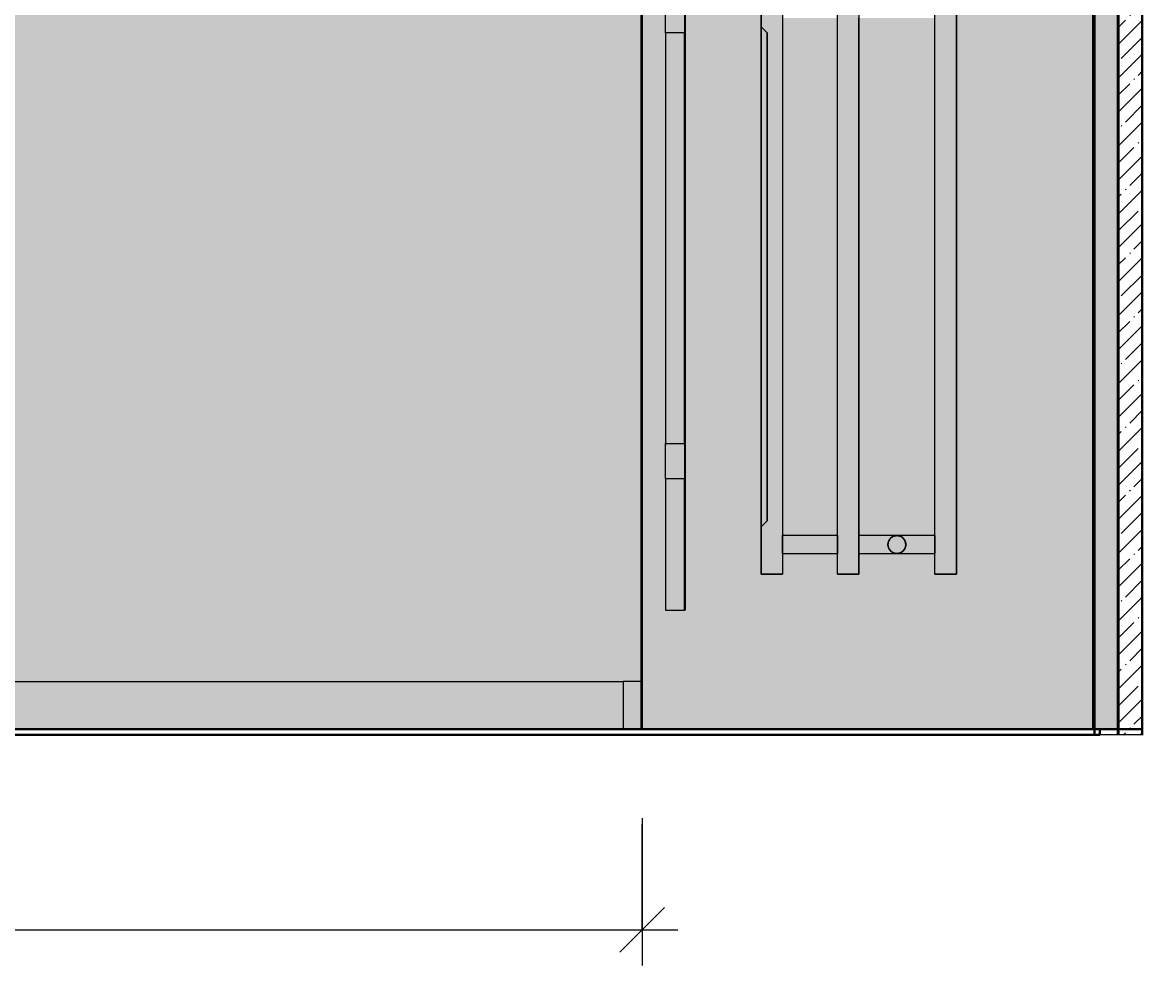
# Model space of a CAD drawing. Header units: millimetres. Extents: x 1401 to 56953, y -2645 to 12445.
# Drawn here: x 31315 to 32256, y 8201 to 8994 of the extents above; entities that cross this region are included whole.
import ezdxf

# ---------------------------------------------------------------- set-up
doc = ezdxf.new("R2010")
doc.units = ezdxf.units.MM
for name, color, linetype, lineweight in [('A-ANNO-DIMS', 7, 'Continuous', 9), ('A-ANNO-DIMS-25', 7, 'Continuous', 9), ('A-FLOR', 7, 'Continuous', 9), ('A-GENM', 7, 'Continuous', 9), ('A-WALL-PATT', 7, 'Continuous', 9), ('I-WALL', 7, 'Continuous', 9), ('M-EQPM', 7, 'Continuous', 9), ('Знаки', 7, 'Continuous', 9), ('Знаки-1', 7, 'Continuous', 18)]:
    doc.layers.add(name, color=color, linetype=linetype, lineweight=lineweight)
for name, color, linetype, lineweight, true_color in [('A-FLOR-FNSH-1', 7, 'Continuous', 30, 0x3c3c3c), ('A-WALL-4', 7, 'Continuous', 30, 0x3c3c3c), ('A-WALL-6', 7, 'Continuous', 40, 0x3c3c3c), ('A-WALL-FNSH-3', 7, 'Continuous', 30, 0x3c3c3c), ('I-FURN-10', 7, 'Continuous', 9, 0xc0c0c0), ('I-WALL-1', 7, 'Continuous', 9, 0x787878)]:
    doc.layers.add(name, color=color, linetype=linetype, lineweight=lineweight, true_color=true_color)
doc.layers.add('I-FURN-15', color=7, linetype='Continuous', lineweight=9, true_color=0x7f7f7f, transparency=0.7)
doc.layers.add('M-EQPM-1', color=7, linetype='Continuous', lineweight=9, true_color=0xe6e6e6, transparency=0.7)
doc.styles.add('ISOCPEUR_2', font='isocpeur.ttf', dxfattribs={"width": 0.9, "height": 62.49999999999999})
doc.dimstyles.new('ISO-2_5_0_9К_БОЛЬШОЙ_1', dxfattribs={"dimscale": 304.8, "dimtxt": 62.2488234881447, "dimasz": 0.1230314960629921, "dimexe": 0.09842519685039369, "dimexo": 0.2460629921259842, "dimgap": 0, "dimtad": 1, "dimdec": 0, "dimrnd": 10, "dimzin": 0, "dimdsep": 46, "dimtxsty": 'ISOCPEUR_2', "dimblk1": 'OBLIQUE', "dimblk2": 'OBLIQUE', "dimsah": 1, "dimcen": 0.09, "dimdle": 0.09842519685039369, "dimazin": 0, "dimtfac": 1, "dimtdec": 4, "dimtix": 1, "dimtmove": 0, "dimatfit": 3, "dimfxl": 1, "dimtvp": 1, "dimtolj": 1, "dimtzin": 0, "dimarcsym": 2})
pattern_1 = [(0, (32356.03287845042, 0), (30.48, 7.62), [2.515, -20.345, 2.515, -20.345, -121.92]), (0, (32356.03287845042, 0), (30.48, 7.62), [-45.72, 2.515, -43.205, 2.515, -20.345, -53.34]), (0, (32356.03287845042, 0), (30.48, 7.62), [-114.3, 2.515, -12.725, 2.515, -35.585]), (120, (32367.46287845042, 3.81), (-21.83911357683742, 22.58645430734969), [2.514999999999999, -20.34499999999999, 2.514999999999999, -20.34499999999999, -121.92]), (120, (32367.46287845042, 3.81), (-21.83911357683742, 22.58645430734969), [-45.71999999999998, 2.514999999999999, -43.20499999999998, 2.514999999999999, -20.34499999999999, -53.33999999999999]), (120, (32367.46287845042, 3.81), (-21.83911357683742, 22.58645430734969), [-114.3, 2.514999999999999, -12.725, 2.514999999999999, -35.58499999999999]), (240, (32371.27287845042, 19.05), (-8.64088642316257, -30.20645430734969), [2.515, -20.345, 2.515, -20.345, -121.92]), (240, (32371.27287845042, 19.05), (-8.64088642316257, -30.20645430734969), [-45.72, 2.515, -43.205, 2.515, -20.345, -53.34]), (240, (32371.27287845042, 19.05), (-8.64088642316257, -30.20645430734969), [-114.3, 2.515, -12.725, 2.515, -35.585])]

# ---------------------------------------------------------------- blocks, each defined once
blk = doc.blocks.new('Плинтус - Плинтус темный _ст_школа_-32861799-Развертка 01-2')
at = {"layer": 'A-GENM'}
blk.add_line((-6589.999999998334, 8440.000000000007), (-535.9999999982931, 8439.999999999945), dxfattribs=at)
blk = doc.blocks.new('Плинтус - Плинтус темный _ст_школа_-32862356-Развертка 01-2')
at = {"layer": 'A-GENM'}
for p, q in [((-520.9999999983371, 8440.000000000015), (-535.9999999983371, 8440.000000000015)), ((-535.9999999983371, 8440.000000000015), (-535.9999999983371, 8399.999999999998))]:
    blk.add_line(p, q, dxfattribs=at)
blk = doc.blocks.new('radiator_prado_classic_z_tip_30_po exemplyaru - Classic Z Тип 30-500-30677900-Развертка 01-2')
at = {"layer": 'M-EQPM-1'}
for points in [[(-401.9999999983269, 8530.000000000004), (-401.9999999983269, 9030.000000000004), (-419.9999999983271, 9030.000000000004), (-419.9999999983271, 8990.000000000004), (-414.9999999983282, 8985.000000000002), (-414.9999999983282, 8574.999999999985), (-419.9999999983271, 8569.999999999985), (-419.9999999983271, 8530.000000000004)], [(-337.9999999983262, 8530.000000000004), (-337.9999999983262, 9030.000000000004), (-355.9999999983395, 9030.000000000004), (-355.9999999983395, 8530.000000000004)], [(-255.9999999983297, 8530.000000000004), (-255.9999999983297, 9030.000000000004), (-273.9999999983386, 9030.000000000004), (-273.9999999983386, 8530.000000000004)], [(-419.9999999983271, 8569.999999999985), (-414.9999999983282, 8574.999999999985), (-415.2390135451383, 8985.239013546814), (-419.9999999983271, 8990.000000000004), (-419.9999999983271, 8576.49081418531)], [(-300.6426702462606, 8549.767871081935), (-300.1899618394621, 8550.332338050825), (-300.5877116546591, 8549.839494512964)], [(-298.7684421876875, 8553.02915598866), (-298.657679785812, 8553.806733388728), (-298.764405478321, 8553.058857161734)]]:
    blk.add_hatch(color=256, dxfattribs=at).paths.add_polyline_path(points)
h = blk.add_hatch(color=256, dxfattribs=at)
h.paths.add_polyline_path([(-312.4934167626681, 8558.753071730698), (-312.0258565082574, 8559.380400928008), (-312.49187518389, 8558.755080755274)])
h.paths.add_polyline_path([(-313.2327243246166, 8556.970844011332), (-312.9568553769034, 8557.648947080472), (-313.2285324374515, 8556.980964122171)])
h.paths.add_polyline_path([(-302.2505832561497, 8555.000000000002), (-273.9999999983386, 8555.000000000002), (-273.9999999983386, 8562.500000000002), (-337.9999999983262, 8562.244443697171), (-337.9999999983262, 8555.000000000002), (-303.9909643129149, 8555.000000000002)])
h.paths.add_polyline_path([(-401.9999999983269, 8555.000000000002), (-355.9999999983395, 8555.000000000002), (-355.9999999983395, 8562.500000000002), (-401.9999999983269, 8562.244443697171), (-401.9999999983269, 8556.94114283827)])
h = blk.add_hatch(color=256, dxfattribs=at)
h.paths.add_polyline_path([(-299.5077497496274, 8551.246928269305), (-300.1899618394621, 8550.332338050825), (-299.5092913284056, 8551.244919244727)])
h.paths.add_polyline_path([(-298.7684421876875, 8553.02915598866), (-298.7726340748462, 8552.998313053326), (-298.7726340748462, 8553.01903587783)])
h.paths.add_polyline_path([(-304.5603962398519, 8547.499999999998), (-273.9999999983386, 8547.755556302835), (-273.9999999983386, 8555.000000000002), (-337.9999999983262, 8555.000000000002), (-337.9999999983262, 8547.500000000002), (-305.999999998327, 8547.500173138576)])
h.paths.add_polyline_path([(-396.5042857109987, 8547.500000000002), (-355.9999999983395, 8547.755556302835), (-355.9999999983395, 8555.000000000002), (-401.9999999983269, 8555.000000000002), (-401.9999999983269, 8547.500000000002)])
h.paths.add_polyline_path([(-313.2327243246123, 8553.029155988666), (-313.2450269533173, 8553.058857161732), (-313.2342161156224, 8553.040132241566)])
h.paths.add_polyline_path([(-311.3584962660393, 8549.767871081935), (-312.0258565082661, 8550.619599071997), (-311.4134548576408, 8549.839494512964)])
h = blk.add_hatch(color=256, dxfattribs=at)
h.paths.add_polyline_path([(-298.7684421876832, 8556.970844011325), (-298.7726340748418, 8557.001686946678), (-298.7726340748462, 8556.98096412217)])
h.paths.add_polyline_path([(-299.5077497496274, 8558.753071730687), (-300.189961839475, 8559.66766194918), (-299.5092913284099, 8558.755080755274)])
at = {"layer": 'M-EQPM'}
for p, q in [((-419.9999999983264, 8529.999999999996), (-419.9999999983264, 9029.999999999996)), ((-419.9999999983269, 9029.999999999996), (-419.9999999983269, 8989.999999999996)), ((-401.9999999983265, 9029.999999999996), (-401.9999999983265, 8529.999999999996)), ((-355.9999999983395, 8529.999999999996), (-355.9999999983395, 9029.999999999996)), ((-337.9999999983269, 9029.999999999996), (-337.9999999983269, 8529.999999999996)), ((-273.9999999983377, 8529.999999999996), (-273.9999999983377, 9029.999999999996)), ((-255.9999999983291, 8529.999999999996), (-255.9999999983291, 9029.999999999996)), ((-255.9999999983276, 9029.999999999996), (-255.9999999983276, 8529.999999999996)), ((-401.9999999983268, 8997.500000000002), (-401.9999999983268, 8562.499999999996)), ((-355.9999999983489, 8562.499999999996), (-355.9999999983489, 8997.500000000002)), ((-337.9999999983489, 8562.499999999996), (-337.9999999983489, 8997.500000000002)), ((-273.999999998347, 8562.499999999996), (-273.999999998347, 8997.500000000002)), ((-419.9999999983265, 8569.99999999998), (-419.9999999983265, 8989.999999999996)), ((-419.9999999983264, 8989.999999999996), (-419.9999999983264, 8569.99999999998)), ((-419.9999999983265, 8569.99999999998), (-419.9999999983265, 8989.999999999996)), ((-419.9999999983264, 8989.999999999996), (-419.9999999983264, 8569.99999999998)), ((-419.9999999983266, 8569.99999999998), (-419.9999999983266, 8989.999999999996)), ((-419.9999999983266, 8989.999999999996), (-419.9999999983266, 8569.99999999998)), ((-419.9999999983266, 8569.99999999998), (-419.9999999983266, 8989.999999999996)), ((-419.9999999983266, 8989.999999999996), (-419.9999999983266, 8569.99999999998)), ((-419.9999999983266, 8569.99999999998), (-419.9999999983266, 8989.999999999996)), ((-419.9999999983266, 8989.999999999996), (-419.9999999983266, 8569.99999999998)), ((-419.9999999983266, 8569.99999999998), (-419.9999999983266, 8989.999999999996)), ((-419.9999999983266, 8989.999999999996), (-419.9999999983266, 8569.99999999998)), ((-419.9999999983266, 8569.99999999998), (-419.9999999983266, 8989.999999999996)), ((-419.9999999983266, 8989.999999999996), (-419.9999999983266, 8569.99999999998)), ((-419.9999999983268, 8569.99999999998), (-419.9999999983268, 8989.999999999996)), ((-419.9999999983268, 8989.999999999996), (-419.9999999983268, 8569.99999999998)), ((-419.9999999983269, 8569.99999999998), (-419.9999999983269, 8989.999999999996)), ((-419.9999999983269, 8989.999999999996), (-419.9999999983269, 8569.99999999998)), ((-419.9999999983265, 8569.99999999998), (-419.9999999983265, 8989.999999999996)), ((-419.9999999983264, 8989.999999999996), (-419.9999999983264, 8569.99999999998)), ((-419.9999999983266, 8569.99999999998), (-419.9999999983266, 8989.999999999996)), ((-419.9999999983266, 8989.999999999996), (-419.9999999983266, 8569.99999999998)), ((-419.9999999983267, 8569.99999999998), (-419.9999999983267, 8989.999999999996)), ((-419.9999999983267, 8989.999999999996), (-419.9999999983267, 8569.99999999998)), ((-419.9999999983267, 8569.99999999998), (-419.9999999983267, 8989.999999999996)), ((-419.9999999983268, 8989.999999999996), (-419.9999999983268, 8569.99999999998)), ((-419.9999999983267, 8569.99999999998), (-419.9999999983267, 8989.999999999996)), ((-419.9999999983267, 8989.999999999996), (-419.9999999983267, 8569.99999999998)), ((-419.9999999983269, 8989.999999999996), (-419.9999999983269, 8569.999999999978)), ((-419.9999999983246, 8989.999999999996), (-414.9999999983246, 8984.999999999995)), ((-419.9999999983247, 8989.999999999996), (-414.9999999983246, 8984.999999999995)), ((-419.9999999983246, 8989.999999999996), (-414.9999999983247, 8984.999999999996)), ((-419.9999999983246, 8989.999999999996), (-414.9999999983247, 8984.999999999996)), ((-419.9999999983247, 8989.999999999996), (-414.9999999983247, 8984.999999999996)), ((-419.9999999983247, 8989.999999999996), (-414.9999999983247, 8984.999999999996)), ((-419.9999999983248, 8989.999999999996), (-414.9999999983247, 8984.999999999996)), ((-419.9999999983248, 8989.999999999996), (-414.9999999983247, 8984.999999999996)), ((-419.9999999983248, 8989.999999999996), (-414.9999999983247, 8984.999999999996)), ((-419.9999999983247, 8989.999999999996), (-414.9999999983247, 8984.999999999996)), ((-419.9999999983248, 8989.999999999996), (-414.9999999983248, 8984.999999999996)), ((-419.9999999983248, 8989.999999999996), (-414.9999999983247, 8984.999999999996)), ((-419.9999999983248, 8989.999999999996), (-414.9999999983247, 8984.999999999996)), ((-419.9999999983248, 8989.999999999996), (-414.9999999983247, 8984.999999999996)), ((-419.9999999983249, 8989.999999999996), (-414.9999999983249, 8984.999999999996)), ((-419.9999999983245, 8989.999999999996), (-414.9999999983246, 8984.999999999996)), ((-419.9999999983246, 8989.999999999996), (-414.9999999983246, 8984.999999999996)), ((-419.9999999983248, 8989.999999999996), (-414.9999999983248, 8984.999999999996)), ((-419.9999999983248, 8989.999999999996), (-414.9999999983248, 8984.999999999996)), ((-419.9999999983248, 8989.999999999996), (-414.9999999983249, 8984.999999999996)), ((-419.9999999983248, 8989.999999999996), (-414.9999999983248, 8984.999999999996)), ((-419.9999999983249, 8989.999999999996), (-414.9999999983248, 8984.999999999996)), ((-419.9999999983249, 8989.999999999996), (-414.9999999983248, 8984.999999999996)), ((-419.9999999983249, 8989.999999999996), (-414.9999999983249, 8984.999999999996)), ((-419.9999999983249, 8989.999999999996), (-414.9999999983249, 8984.999999999996)), ((-419.9999999983249, 8989.999999999996), (-414.9999999983249, 8984.999999999996)), ((-419.9999999983249, 8989.999999999996), (-414.9999999983249, 8984.999999999996)), ((-419.999999998325, 8989.999999999996), (-414.9999999983249, 8984.999999999996)), ((-414.9999999983246, 8574.99999999998), (-414.9999999983246, 8984.999999999995)), ((-414.9999999983246, 8984.999999999995), (-414.9999999983246, 8574.99999999998)), ((-414.9999999983247, 8574.99999999998), (-414.9999999983247, 8984.999999999996)), ((-414.9999999983247, 8984.999999999996), (-414.9999999983247, 8574.99999999998)), ((-414.9999999983247, 8574.99999999998), (-414.9999999983247, 8984.999999999996)), ((-414.9999999983247, 8984.999999999996), (-414.9999999983247, 8574.99999999998)), ((-414.9999999983247, 8574.99999999998), (-414.9999999983247, 8984.999999999996)), ((-414.9999999983247, 8984.999999999996), (-414.9999999983247, 8574.99999999998)), ((-414.9999999983247, 8574.99999999998), (-414.9999999983247, 8984.999999999996)), ((-414.9999999983247, 8984.999999999996), (-414.9999999983247, 8574.99999999998)), ((-414.9999999983248, 8574.99999999998), (-414.9999999983248, 8984.999999999996)), ((-414.9999999983247, 8984.999999999996), (-414.9999999983247, 8574.99999999998)), ((-414.9999999983247, 8574.99999999998), (-414.9999999983247, 8984.999999999996)), ((-414.9999999983247, 8984.999999999996), (-414.9999999983247, 8574.99999999998)), ((-414.9999999983249, 8984.999999999996), (-414.9999999983249, 8574.99999999998)), ((-414.9999999983246, 8574.99999999998), (-414.9999999983246, 8984.999999999996)), ((-414.9999999983246, 8984.999999999996), (-414.9999999983246, 8574.99999999998)), ((-414.9999999983248, 8574.99999999998), (-414.9999999983248, 8984.999999999996)), ((-414.9999999983248, 8984.999999999996), (-414.9999999983248, 8574.99999999998)), ((-414.9999999983249, 8574.99999999998), (-414.9999999983249, 8984.999999999996)), ((-414.9999999983248, 8984.999999999996), (-414.9999999983248, 8574.99999999998)), ((-414.9999999983248, 8574.99999999998), (-414.9999999983248, 8984.999999999996)), ((-414.9999999983248, 8984.999999999996), (-414.9999999983248, 8574.99999999998)), ((-414.9999999983249, 8574.99999999998), (-414.9999999983249, 8984.999999999996)), ((-414.9999999983249, 8984.999999999996), (-414.9999999983249, 8574.99999999998)), ((-414.9999999983249, 8984.999999999996), (-414.9999999983249, 8574.99999999998)), ((-414.9999999983249, 8574.99999999998), (-414.9999999983249, 8984.999999999996)), ((-414.9999999983249, 8984.999999999996), (-414.9999999983249, 8574.99999999998)), ((-414.9999999983246, 8574.99999999998), (-419.9999999983247, 8569.99999999998)), ((-419.9999999983246, 8569.99999999998), (-414.9999999983246, 8574.99999999998)), ((-414.9999999983247, 8574.99999999998), (-419.9999999983246, 8569.99999999998)), ((-419.9999999983246, 8569.99999999998), (-414.9999999983247, 8574.99999999998)), ((-414.9999999983247, 8574.99999999998), (-419.9999999983247, 8569.99999999998)), ((-419.9999999983247, 8569.99999999998), (-414.9999999983247, 8574.99999999998)), ((-414.9999999983247, 8574.99999999998), (-419.9999999983248, 8569.99999999998)), ((-419.9999999983248, 8569.99999999998), (-414.9999999983247, 8574.99999999998)), ((-414.9999999983247, 8574.99999999998), (-419.9999999983247, 8569.99999999998)), ((-419.9999999983248, 8569.99999999998), (-414.9999999983247, 8574.99999999998)), ((-414.9999999983247, 8574.99999999998), (-419.9999999983248, 8569.99999999998)), ((-419.9999999983248, 8569.99999999998), (-414.9999999983248, 8574.99999999998)), ((-414.9999999983247, 8574.99999999998), (-419.9999999983248, 8569.99999999998)), ((-419.9999999983248, 8569.99999999998), (-414.9999999983247, 8574.99999999998)), ((-414.9999999983246, 8574.99999999998), (-419.9999999983246, 8569.99999999998)), ((-419.9999999983245, 8569.99999999998), (-414.9999999983246, 8574.99999999998)), ((-414.9999999983248, 8574.99999999998), (-419.9999999983248, 8569.99999999998)), ((-419.9999999983248, 8569.99999999998), (-414.9999999983248, 8574.99999999998)), ((-414.9999999983248, 8574.99999999998), (-419.9999999983248, 8569.99999999998)), ((-419.9999999983248, 8569.99999999998), (-414.9999999983249, 8574.99999999998)), ((-414.9999999983248, 8574.99999999998), (-419.9999999983249, 8569.99999999998)), ((-419.9999999983249, 8569.99999999998), (-414.9999999983248, 8574.99999999998)), ((-414.9999999983249, 8574.99999999998), (-419.9999999983249, 8569.99999999998)), ((-419.9999999983249, 8569.99999999998), (-414.9999999983249, 8574.99999999998)), ((-414.9999999983249, 8574.99999999998), (-419.9999999983249, 8569.99999999998)), ((-414.9999999983249, 8574.99999999998), (-419.9999999983249, 8569.99999999998)), ((-414.9999999983249, 8574.99999999998), (-419.999999998325, 8569.99999999998)), ((-419.9999999983249, 8569.99999999998), (-414.9999999983249, 8574.99999999998)), ((-419.9999999983269, 8569.999999999978), (-419.9999999983269, 8529.999999999996)), ((-355.999999998339, 8562.500000000002), (-401.9999999983264, 8562.500000000002)), ((-355.9999999983523, 8562.500000000002), (-401.9999999983267, 8562.500000000002)), ((-401.9999999983265, 8562.499999999996), (-401.9999999983265, 8562.244443697164)), ((-401.9999999983264, 8554.999999999996), (-401.9999999983265, 8562.499999999996)), ((-401.9999999983289, 8562.499999999995), (-401.9999999983289, 8554.999999999996)), ((-401.9999999983289, 8554.999999999996), (-401.9999999983289, 8562.499999999995)), ((-401.9999999983265, 8562.244443697164), (-401.9999999983265, 8561.49519052838)), ((-401.9999999983268, 8562.244443697164), (-401.9999999983268, 8561.49519052838)), ((-401.9999999983265, 8561.49519052838), (-401.9999999983265, 8554.999999999996)), ((-401.9999999983268, 8561.351991986729), (-401.9999999983268, 8547.755556302827)), ((-401.9999999983265, 8554.999999999996), (-401.9999999983265, 8547.499999999996)), ((-401.9999999983265, 8547.499999999996), (-401.9999999983264, 8554.999999999996)), ((-401.9999999983289, 8554.999999999996), (-401.9999999983289, 8547.499999999995)), ((-401.9999999983289, 8547.499999999995), (-401.9999999983289, 8554.999999999996)), ((-355.9999999983398, 8562.499999999996), (-355.9999999983399, 8554.999999999996)), ((-355.9999999983398, 8554.999999999996), (-355.9999999983398, 8562.499999999996)), ((-355.9999999983484, 8562.499999999995), (-355.9999999983484, 8556.941142838265)), ((-355.9999999983484, 8554.999999999996), (-355.9999999983484, 8562.499999999995)), ((-355.9999999983489, 8561.49519052838), (-355.9999999983489, 8562.244443697164)), ((-355.9999999983489, 8547.755556302827), (-355.9999999983489, 8561.351991986729)), ((-355.9999999983484, 8556.941142838265), (-355.9999999983484, 8554.999999999996)), ((-355.9999999983401, 8554.999999999996), (-355.99999999834, 8547.755556302829)), ((-355.99999999834, 8547.499999999996), (-355.9999999983399, 8554.999999999996)), ((-355.9999999983486, 8554.999999999996), (-355.9999999983486, 8547.499999999995)), ((-355.9999999983486, 8547.499999999995), (-355.9999999983485, 8554.999999999996)), ((-273.9999999983381, 8562.500000000002), (-337.9999999983258, 8562.500000000002)), ((-273.9999999983449, 8562.500000000002), (-337.9999999983261, 8562.500000000002)), ((-337.999999998328, 8560.303300858897), (-337.999999998328, 8562.499999999996)), ((-337.999999998328, 8562.499999999996), (-337.9999999983279, 8560.303300858895)), ((-337.9999999983482, 8554.999999999996), (-337.9999999983482, 8562.499999999995)), ((-337.9999999983482, 8562.499999999995), (-337.9999999983482, 8554.999999999996)), ((-337.9999999983489, 8561.49519052838), (-337.9999999983489, 8562.244443697164)), ((-337.9999999983489, 8547.755556302827), (-337.9999999983489, 8561.351991986729)), ((-337.999999998328, 8554.999999999996), (-337.999999998328, 8560.303300858895)), ((-337.9999999983279, 8560.303300858895), (-337.9999999983279, 8554.999999999996)), ((-337.9999999983276, 8553.058857161726), (-337.9999999983276, 8554.999999999996)), ((-337.9999999983275, 8554.999999999996), (-337.9999999983276, 8547.499999999996)), ((-337.9999999983478, 8547.499999999995), (-337.9999999983478, 8554.999999999996)), ((-337.9999999983478, 8554.999999999996), (-337.9999999983478, 8547.499999999995)), ((-273.999999998338, 8562.499999999996), (-273.999999998338, 8554.999999999996)), ((-273.999999998338, 8554.999999999996), (-273.999999998338, 8562.499999999996)), ((-273.9999999983465, 8562.499999999995), (-273.9999999983466, 8558.749999999996)), ((-273.9999999983465, 8554.999999999996), (-273.9999999983465, 8562.499999999995)), ((-273.999999998347, 8561.49519052838), (-273.999999998347, 8562.244443697164)), ((-273.999999998347, 8547.755556302827), (-273.999999998347, 8561.351991986729)), ((-273.9999999983466, 8558.749999999996), (-273.9999999983466, 8554.999999999996)), ((-273.9999999983382, 8554.999999999996), (-273.9999999983381, 8547.499999999996)), ((-273.9999999983381, 8547.499999999996), (-273.9999999983381, 8554.999999999996)), ((-273.9999999983468, 8554.999999999996), (-273.9999999983468, 8551.249999999995)), ((-273.9999999983468, 8547.499999999995), (-273.9999999983467, 8554.999999999996)), ((-401.9999999983264, 8547.500000000002), (-355.9999999983434, 8547.500000000002)), ((-401.9999999983267, 8547.500000000002), (-355.9999999983523, 8547.500000000002)), ((-401.9999999983268, 8547.499999999995), (-401.9999999983268, 8529.999999999996)), ((-355.99999999834, 8547.755556302829), (-355.99999999834, 8547.499999999996)), ((-355.9999999983489, 8529.999999999996), (-355.9999999983489, 8547.499999999995)), ((-337.9999999983276, 8547.499999999996), (-337.9999999983276, 8553.058857161726)), ((-337.9999999983258, 8547.500000000002), (-273.9999999983381, 8547.500000000002)), ((-337.9999999983261, 8547.500000000002), (-273.9999999983449, 8547.500000000002)), ((-337.9999999983489, 8529.999999999996), (-337.9999999983489, 8547.499999999995)), ((-273.9999999983468, 8551.249999999995), (-273.9999999983468, 8549.696699141097)), ((-273.9999999983468, 8549.696699141094), (-273.9999999983468, 8547.499999999995)), ((-273.999999998347, 8529.999999999996), (-273.999999998347, 8547.499999999995)), ((-419.9999999983269, 8529.999999999996), (-401.9999999983268, 8529.999999999996)), ((-401.9999999983265, 8529.999999999996), (-419.9999999983264, 8529.999999999996)), ((-337.9999999983269, 8529.999999999996), (-355.9999999983395, 8529.999999999996)), ((-355.9999999983489, 8529.999999999996), (-337.9999999983489, 8529.999999999996)), ((-255.9999999983276, 8529.999999999996), (-273.9999999983377, 8529.999999999996)), ((-273.999999998347, 8529.999999999996), (-255.999999998347, 8529.999999999996))]:
    blk.add_line(p, q, dxfattribs=at)
for centre, radius, start, end in [((-306.0005832561483, 8554.99999999999), 7.500000000000028, 89.99999999999979, 269.9999999999994), ((-305.9999999983278, 8554.999999999996), 7.499999999999943, 165.0000000000353, 180.0000000000004), ((-305.9999999983278, 8554.999999999996), 7.500000000000035, 180, 195.0000000000087), ((-305.9999999983278, 8554.999999999996), 7.500000000000025, 150.0000000000446, 164.4979362410025), ((-305.9999999983278, 8554.999999999996), 7.500000000000005, 136.3789540936053, 149.9348695129493), ((-305.9999999983278, 8554.999999999996), 7.49999999999998, 121.802161877682, 135.0000000000003), ((-305.9999999983278, 8554.999999999996), 7.49999999999996, 117.2822607282113, 121.802161877676), ((-305.9999999983278, 8554.999999999996), 7.499999999999967, 107.4955371226264, 117.2822607282155), ((-305.9999999983278, 8554.999999999996), 7.499999999999962, 105.0048366822161, 107.4955371226271), ((-305.9999999983278, 8554.999999999996), 7.500000000000008, 90.00450707034847, 103.4292726831536), ((-306.0005832561483, 8554.99999999999), 7.499999999999972, 269.9999999999998, 89.99999999999937), ((-305.9999999983278, 8554.999999999996), 7.499999999999908, 75.00450707034739, 90.00000000000044), ((-305.9999999983278, 8554.999999999996), 7.499999999999951, 72.47896159581683, 74.99999999999982), ((-305.9999999983278, 8554.999999999996), 7.499999999999969, 62.76011520437641, 72.47896159581768), ((-305.9999999983278, 8554.999999999996), 7.499999999999947, 60.00483668224268, 62.76011520437054), ((-305.9999999983278, 8554.999999999996), 7.499999999999996, 58.19783812231891, 59.99999999999739), ((-305.9999999983278, 8554.999999999996), 7.499999999999969, 45.00563243577377, 58.19783812232482), ((-305.9999999983278, 8554.999999999996), 7.499999999999969, 30.06513048704512, 43.62104590638835), ((-305.9999999983278, 8554.999999999996), 7.499999999999964, 15.50206375899493, 29.99999999995156), ((-305.9999999983278, 8554.999999999996), 7.499999999999959, 0, 14.99999999996203), ((-305.9999999983278, 8554.999999999996), 7.500000000000035, 344.9999999999911, 359.9999999999992), ((-305.9999999983278, 8554.999999999996), 7.500000000000053, 195.5020637590076, 210.0000000000087), ((-305.9999999983278, 8554.999999999996), 7.500000000000083, 210.0651304870892, 223.6210459064382), ((-305.9999999983278, 8554.999999999996), 7.500000000000102, 225.0000000000028, 238.3183466286771), ((-305.9999999983278, 8554.999999999996), 7.50000000000005, 239.9999999999999, 242.7177392710819), ((-305.9999999983278, 8554.999999999996), 7.500000000000028, 242.717739271078, 252.5044628782163), ((-305.9999999983278, 8554.999999999996), 7.500000000000044, 252.5044628782162, 254.9951633177848), ((-305.9999999983278, 8554.999999999996), 7.500000000000011, 256.5707273162554, 269.9954929296512), ((-305.9999999983278, 8554.999999999996), 7.500000000000036, 269.9999999999996, 284.9954929296522), ((-305.9999999983278, 8554.999999999996), 7.499999999999992, 285.0000000000024, 287.5210384036204), ((-305.9999999983278, 8554.999999999996), 7.499999999999995, 287.5210384036205, 297.2398847961197), ((-305.9999999983278, 8554.999999999996), 7.500000000000058, 297.2398847961183, 299.9951633177485), ((-305.9999999983278, 8554.999999999996), 7.499999999999971, 301.7078742935036, 314.9943675642287), ((-305.9999999983278, 8554.999999999996), 7.500000000000028, 316.378954093565, 329.9348695129139), ((-305.9999999983278, 8554.999999999996), 7.499999999999975, 329.9999999999861, 344.497936240989)]:
    blk.add_arc(centre, radius, start, end, dxfattribs=at)
for points, knots in [([(-313.5005832561483, 8554.999999999996), (-313.4939586559372, 8555.347517033453), (-313.4551101134177, 8555.861326486858), (-313.3447312124628, 8556.522485251071), (-313.2710248937066, 8556.843584726455), (-313.2285324374503, 8557.001686946673)], [0, 0, 0, 0, 0.07142857142857142, 0.1071428571428571, 0.1428571428571428, 0.1428571428571428, 0.1428571428571428, 0.1428571428571428]), ([(-313.2285324374529, 8552.998313053318), (-313.2710248939073, 8553.156415273465), (-313.3447312123748, 8553.477514748953), (-313.4551101134728, 8554.138673513115), (-313.4939586559377, 8554.652482966538), (-313.5005832561483, 8554.999999999996)], [0.8571428571428571, 0.8571428571428571, 0.8571428571428571, 0.8571428571428571, 0.8928571428571428, 0.9285714285714286, 1, 1, 1, 1]), ([(-307.4401870146177, 8562.360425351708), (-307.916589035724, 8562.267077683751), (-308.6270342420672, 8562.056375150387), (-309.4276215325843, 8561.679281730492), (-309.8768169622751, 8561.425697452692), (-310.2046075892416, 8561.214653391564), (-310.5264102958633, 8560.983208171874), (-310.8433714743079, 8560.731970032828), (-311.1510803927187, 8560.459533904694), (-311.4440923101789, 8560.164266145), (-311.7266556460375, 8559.846434437492), (-312.0007888352705, 8559.507176203515), (-312.2593989397731, 8559.145388418647), (-312.4943907753539, 8558.760718425337), (-312.7107895152483, 8558.352204776575), (-312.9122686053341, 8557.921510331402), (-313.0891932158266, 8557.471098571908), (-313.233588476852, 8557.004134464272), (-313.3441479545534, 8556.52248525104), (-313.4545268556517, 8555.861326486878), (-313.4933753981169, 8555.347517033453), (-313.4999999983278, 8554.999999999996)], [0.1428571428571428, 0.1428571428571428, 0.1428571428571428, 0.1428571428571428, 0.2857142857142857, 0.3571428571428571, 0.3928571428571428, 0.4285714285714285, 0.4642857142857143, 0.5, 0.5357142857142857, 0.5714285714285714, 0.6071428571428571, 0.6428571428571428, 0.6785714285714286, 0.7142857142857143, 0.75, 0.7857142857142857, 0.8214285714285714, 0.8571428571428571, 0.8928571428571428, 0.9285714285714286, 1, 1, 1, 1]), ([(-313.2279491796313, 8557.001686946673), (-313.2704416360858, 8556.843584726528), (-313.3441479545534, 8556.52248525104), (-313.4545268556517, 8555.861326486878), (-313.4933753981169, 8555.347517033453), (-313.4999999983278, 8554.999999999996)], [0.8571428571428571, 0.8571428571428571, 0.8571428571428571, 0.8571428571428571, 0.8928571428571428, 0.9285714285714286, 1, 1, 1, 1]), ([(-313.4999999983278, 8554.999999999996), (-313.4933753981169, 8554.652482966538), (-313.4545268555976, 8554.138673513133), (-313.3441479546434, 8553.47751474892), (-313.2704416358874, 8553.156415273537), (-313.2279491796312, 8552.99831305332)], [0, 0, 0, 0, 0.07142857142857142, 0.1071428571428571, 0.1428571428571428, 0.1428571428571428, 0.1428571428571428, 0.1428571428571428]), ([(-311.4429341377282, 8560.16050548703), (-311.3470123801081, 8560.262691431108), (-311.1517118162783, 8560.459551354821), (-310.7411293614011, 8560.822689425813), (-310.420931943219, 8561.063832118285), (-310.204192860332, 8561.21125319847)], [0.4285714285714285, 0.4285714285714285, 0.4285714285714285, 0.4285714285714285, 0.4642857142857143, 0.5, 0.5714285714285714, 0.5714285714285714, 0.5714285714285714, 0.5714285714285714]), ([(-310.2036096025175, 8561.211253198471), (-310.3118751581155, 8561.137504985001), (-310.5264102958633, 8560.983208171874), (-310.8433714743079, 8560.731970032828), (-311.0953240217048, 8560.508898901706), (-311.2395112587562, 8560.368568394948), (-311.2842533934195, 8560.323803530224)], [0.4285714285714285, 0.4285714285714285, 0.4285714285714285, 0.4285714285714285, 0.4642857142857143, 0.5, 0.5357142857142857, 0.5520144545898248, 0.5520144545898248, 0.5520144545898248, 0.5520144545898248]), ([(-309.8758825625387, 8561.422221477229), (-309.7651298819908, 8561.489103854503), (-309.4281780261081, 8561.679272033969), (-308.6276368052686, 8562.0563821446), (-307.4435351358183, 8562.407543495976), (-306.4851943466719, 8562.499999999996), (-306.0005832561484, 8562.499999999996)], [0.6071428571428571, 0.6071428571428571, 0.6071428571428571, 0.6071428571428571, 0.6428571428571428, 0.7142857142857143, 0.8571428571428571, 1, 1, 1, 1]), ([(-308.8530815202895, 8561.936131906832), (-309.0845126937913, 8561.840893196162), (-309.3627953592779, 8561.709816218961), (-309.6369914582033, 8561.55994082727), (-309.6856105703262, 8561.532637814596)], [0.2857142857142857, 0.2857142857142857, 0.2857142857142857, 0.2857142857142857, 0.3571428571428571, 0.3726138245849566, 0.3726138245849566, 0.3726138245849566, 0.3726138245849566]), ([(-306.0005832561484, 8562.499999999996), (-305.5159721656249, 8562.499999999996), (-304.5576243563368, 8562.407546039325), (-303.3735490124172, 8562.056375150385), (-302.5729617218993, 8561.67928173049), (-302.2360651496306, 8561.489093522143), (-302.1252839497579, 8561.422221477229)], [0, 0, 0, 0, 0.1428571428571428, 0.2857142857142857, 0.3571428571428571, 0.3928571428571428, 0.3928571428571428, 0.3928571428571428, 0.3928571428571428]), ([(-302.3143761127541, 8561.53264263802), (-302.362998231143, 8561.559944561543), (-302.6372276712559, 8561.709807873942), (-302.9154943230058, 8561.840890652811), (-303.146918476366, 8561.936131906832)], [0.6273861754154914, 0.6273861754154914, 0.6273861754154914, 0.6273861754154914, 0.6428571428571428, 0.7142857142857143, 0.7142857142857143, 0.7142857142857143, 0.7142857142857143]), ([(-300.7157328207916, 8560.323808523512), (-300.7604733872115, 8560.368573956399), (-300.9046691084496, 8560.508901389392), (-301.1700882420527, 8560.743650319935), (-301.3948363730527, 8560.921240577418), (-301.5153840143302, 8561.011103055744)], [0.4479855454101752, 0.4479855454101752, 0.4479855454101752, 0.4479855454101752, 0.4642857142857143, 0.5, 0.5403348862935882, 0.5403348862935882, 0.5403348862935882, 0.5403348862935882]), ([(-298.7726340748463, 8557.001686946673), (-298.7301416183917, 8556.843584726528), (-298.6564352999239, 8556.52248525104), (-298.546056398825, 8555.861326486878), (-298.5072078563595, 8555.347517033453), (-298.5005832561484, 8554.999999999996)], [0.8571428571428571, 0.8571428571428571, 0.8571428571428571, 0.8571428571428571, 0.8928571428571428, 0.9285714285714286, 1, 1, 1, 1]), ([(-298.5005832561484, 8554.999999999996), (-298.5072078563591, 8554.652482966538), (-298.546056398878, 8554.138673513133), (-298.6564352998319, 8553.47751474892), (-298.7301416185876, 8553.156415273535), (-298.7726340748437, 8552.998313053318)], [0, 0, 0, 0, 0.07142857142857142, 0.1071428571428571, 0.1428571428571428, 0.1428571428571428, 0.1428571428571428, 0.1428571428571428]), ([(-298.4999999983278, 8554.999999999996), (-298.5066245985387, 8555.347517033453), (-298.5454731410579, 8555.861326486858), (-298.6558520420122, 8556.522485251071), (-298.7295583607681, 8556.843584726455), (-298.7720508170243, 8557.001686946673)], [0, 0, 0, 0, 0.07142857142857142, 0.1071428571428571, 0.1428571428571428, 0.1428571428571428, 0.1428571428571428, 0.1428571428571428]), ([(-298.7720508170244, 8552.99831305332), (-298.72955836057, 8553.156415273465), (-298.6558520421025, 8553.477514748953), (-298.5454731410039, 8554.138673513115), (-298.5066245985387, 8554.652482966538), (-298.4999999983278, 8554.999999999996)], [0.8571428571428571, 0.8571428571428571, 0.8571428571428571, 0.8571428571428571, 0.8928571428571428, 0.9285714285714286, 1, 1, 1, 1]), ([(-306.0005832561484, 8547.499999999996), (-306.4851943466876, 8547.499999999996), (-307.4435421559972, 8547.592453960659), (-308.627617499892, 8547.9436248496), (-309.4282047904084, 8548.320718269495), (-309.8774002200989, 8548.574302547297), (-310.2051908470652, 8548.785346608425), (-310.5269935536866, 8549.016791828115), (-310.8439547321309, 8549.268029967161), (-311.1516636505416, 8549.540466095295), (-311.3470049288484, 8549.737311268424), (-311.4429341377348, 8549.839494512958)], [0, 0, 0, 0, 0.1428571428571428, 0.2857142857142857, 0.3571428571428571, 0.3928571428571428, 0.4285714285714285, 0.4642857142857143, 0.5, 0.5357142857142857, 0.5714285714285714, 0.5714285714285714, 0.5714285714285714, 0.5714285714285714]), ([(-311.284267175863, 8549.67619147648), (-311.2395266094434, 8549.631426043592), (-311.0953308882054, 8549.491098610597), (-310.7405461035853, 8549.177310574178), (-310.4203486854037, 8548.936167881706), (-310.203609602517, 8548.78874680152)], [0.4479855454102415, 0.4479855454102415, 0.4479855454102415, 0.4479855454102415, 0.4642857142857143, 0.5, 0.5714285714285714, 0.5714285714285714, 0.5714285714285714, 0.5714285714285714]), ([(-310.203609602517, 8548.78874680152), (-310.0952400610735, 8548.715036261428), (-309.8768639094707, 8548.574285538642), (-309.4275947682945, 8548.320727966022), (-309.0845056736493, 8548.15910934718), (-308.853081520289, 8548.063868093159)], [0.5714285714285714, 0.5714285714285714, 0.5714285714285714, 0.5714285714285714, 0.6071428571428571, 0.6428571428571428, 0.7142857142857143, 0.7142857142857143, 0.7142857142857143, 0.7142857142857143]), ([(-300.5582323745619, 8549.839494512958), (-300.6541541321818, 8549.73730856888), (-300.8494546960113, 8549.540448645168), (-301.2600371508879, 8549.177310574176), (-301.6869670417961, 8548.855786984212), (-302.1237193450019, 8548.57428553864), (-302.5729884861777, 8548.32072796602), (-303.3735297070158, 8547.943617855388), (-304.557631376441, 8547.59245650401), (-305.5159721656092, 8547.499999999996), (-306.0005832561484, 8547.499999999996)], [0.4285714285714285, 0.4285714285714285, 0.4285714285714285, 0.4285714285714285, 0.4642857142857143, 0.5, 0.5714285714285714, 0.6071428571428571, 0.6428571428571428, 0.7142857142857143, 0.8571428571428571, 1, 1, 1, 1]), ([(-303.1469184763668, 8548.063868093159), (-302.915487302865, 8548.15910680383), (-302.572378464072, 8548.320718269499), (-302.1231830343811, 8548.574302547298), (-301.9046559497367, 8548.714998588051), (-301.7963903941386, 8548.78874680152)], [0.2857142857142857, 0.2857142857142857, 0.2857142857142857, 0.2857142857142857, 0.3571428571428571, 0.3928571428571428, 0.4285714285714285, 0.4285714285714285, 0.4285714285714285, 0.4285714285714285]), ([(-301.4743966221555, 8549.02009064801), (-301.3679359746445, 8549.100537874465), (-301.1566285223482, 8549.268029967163), (-300.9046759749513, 8549.491101098285), (-300.7604887378998, 8549.631431605043), (-300.7157466032365, 8549.676196469767)], [0.4642857142857143, 0.4642857142857143, 0.4642857142857143, 0.4642857142857143, 0.5, 0.5357142857142857, 0.5520144545898248, 0.5520144545898248, 0.5520144545898248, 0.5520144545898248])]:
    blk.add_open_spline(points, degree=3, knots=knots, dxfattribs=at)
for points in [[(-313.2285324374503, 8557.001686946673), (-313.186039981194, 8557.159789166888), (-313.0897764749249, 8557.471098572372), (-312.9128518583761, 8557.92151032967), (-312.7113727908922, 8558.352204783034), (-312.56710690806, 8558.624547195168), (-312.4918751838903, 8558.756744482762)], [(-312.4912919260728, 8558.756744482762), (-312.5665236886521, 8558.624547209083), (-312.7107895152483, 8558.352204776575), (-312.9122686053341, 8557.921510331402), (-313.0891932158266, 8557.471098571908), (-313.1854567231769, 8557.159789166817), (-313.2279491796313, 8557.001686946673)], [(-312.4918751838903, 8558.756744482762), (-312.4166434597206, 8558.888941770356), (-312.259982445874, 8559.145388508598), (-312.0013711664803, 8559.50717586781), (-311.7272423619989, 8559.846435690353), (-311.5388558953483, 8560.058319542952), (-311.4429341377282, 8560.16050548703)], [(-311.442350879912, 8560.16050548703), (-311.5382800887984, 8560.058322242498), (-311.7266556460375, 8559.846434437492), (-312.0007888352705, 8559.507176203515), (-312.2593989397731, 8559.145388418647), (-312.4160601634936, 8558.88894175644), (-312.4912919260728, 8558.756744482762)], [(-310.204192860332, 8561.21125319847), (-310.0958233188884, 8561.28496373856), (-309.9866352430868, 8561.355339099955), (-309.8758825625387, 8561.422221477229)], [(-309.8752993047248, 8561.422221477229), (-309.9860805045973, 8561.355349432317), (-310.0953440469194, 8561.28500141194), (-310.2036096025175, 8561.211253198471)], [(-307.4401870146177, 8562.360425351708), (-307.916589035724, 8562.267077683751), (-308.3902191732861, 8562.126609328176), (-308.8530815202895, 8561.936131906832)], [(-305.9999999983278, 8562.499999999995), (-306.4846110888607, 8562.499999999995), (-306.9637849935114, 8562.45377301966), (-307.4401870146177, 8562.360425351708)], [(-304.5598129820379, 8562.360425351708), (-305.036218513215, 8562.453771747987), (-305.5153889077949, 8562.499999999995), (-305.9999999983278, 8562.499999999995)], [(-303.146918476366, 8561.936131906832), (-303.6097667830864, 8562.126614414876), (-304.0834074508608, 8562.267078955427), (-304.5598129820379, 8562.360425351708)], [(-302.1252839497579, 8561.422221477229), (-302.0145027498853, 8561.355349432315), (-301.9052392075629, 8561.28500141194), (-301.7969736519647, 8561.21125319847)], [(-301.7963903941383, 8561.211253198471), (-301.9047599355816, 8561.284963738563), (-302.0139480113831, 8561.355339099955), (-302.1247006919309, 8561.422221477229)], [(-301.7969736519647, 8561.21125319847), (-301.6887080963665, 8561.137504985), (-301.4741729586182, 8560.983208171874), (-301.1572117801733, 8560.731970032828), (-300.8495028617621, 8560.459533904694), (-300.654161583455, 8560.262688731564), (-300.5582323745684, 8560.16050548703)], [(-300.5582323745684, 8560.16050548703), (-300.4623031656819, 8560.058322242496), (-300.2739276084425, 8559.846434437492), (-299.9997944192093, 8559.507176203513), (-299.7411843147063, 8559.145388418647), (-299.5845230909857, 8558.88894175644), (-299.5092913284063, 8558.756744482762)], [(-299.5087080705828, 8558.756744482762), (-299.5839397947524, 8558.888941770356), (-299.7406008085989, 8559.145388508598), (-299.9992120879922, 8559.50717586781), (-300.2733408924734, 8559.846435690353), (-300.4617273591236, 8560.058319542954), (-300.5576491167436, 8560.16050548703)], [(-299.5092913284063, 8558.756744482762), (-299.434059565827, 8558.624547209083), (-299.2897937392305, 8558.352204776575), (-299.0883146491442, 8557.921510331402), (-298.9113900386515, 8557.471098571908), (-298.8151265313009, 8557.159789166817), (-298.7726340748463, 8557.001686946673)], [(-298.7720508170243, 8557.001686946673), (-298.8145432732805, 8557.159789166888), (-298.9108067795494, 8557.471098572372), (-299.0877313960979, 8557.92151032967), (-299.2892104635814, 8558.352204783034), (-299.4334763464133, 8558.624547195168), (-299.5087080705828, 8558.756744482762)], [(-312.491875183895, 8551.243255517227), (-312.5671069464742, 8551.375452790906), (-312.7113727730703, 8551.647795223415), (-312.912851863156, 8552.078489668587), (-313.0897764736483, 8552.52890142808), (-313.1860399809985, 8552.840210833174), (-313.2285324374529, 8552.998313053318)], [(-313.2279491796312, 8552.99831305332), (-313.185456723375, 8552.840210833103), (-313.0891932171061, 8552.528901427619), (-312.9122686005576, 8552.07848967032), (-312.710789533074, 8551.647795216957), (-312.5665236502421, 8551.375452804823), (-312.4912919260724, 8551.243255517229)], [(-311.4429341377348, 8549.839494512958), (-311.5388633466212, 8549.941677757492), (-311.7272389038602, 8550.153565562498), (-312.001372093093, 8550.492823796474), (-312.2599821975955, 8550.854611581342), (-312.4166434213158, 8551.111058243549), (-312.491875183895, 8551.243255517227)], [(-312.4912919260724, 8551.243255517229), (-312.4160602019029, 8551.111058229635), (-312.2593991880565, 8550.854611491393), (-312.0007879086631, 8550.492824132181), (-311.726659104182, 8550.153564309638), (-311.5382726375316, 8549.941680457037), (-311.4423508799115, 8549.83949451296)], [(-308.853081520289, 8548.063868093159), (-308.3902332135683, 8547.873385585115), (-307.9165925457934, 8547.732921044564), (-307.4401870146163, 8547.639574648285)], [(-307.4401870146163, 8547.639574648285), (-306.9637814834391, 8547.546228252004), (-306.4846110888599, 8547.499999999996), (-305.9999999983278, 8547.499999999995)], [(-307.4401870146163, 8547.639574648285), (-306.9637814834391, 8547.546228252004), (-306.4846110888599, 8547.499999999996), (-305.9999999983278, 8547.499999999995)], [(-305.9999999983278, 8547.499999999995), (-305.5153889077957, 8547.499999999996), (-305.0362150031458, 8547.54622698033), (-304.5598129820395, 8547.639574648285)], [(-304.5598129820395, 8547.639574648285), (-304.0834109609331, 8547.73292231624), (-303.6097808233704, 8547.873390671815), (-303.1469184763668, 8548.063868093159)], [(-299.5092913284018, 8551.243255517227), (-299.5845230525713, 8551.111058229633), (-299.7411840664176, 8550.854611491392), (-299.9997953458109, 8550.49282413218), (-300.2739241502917, 8550.153564309636), (-300.462310616942, 8549.941680457036), (-300.5582323745619, 8549.839494512958)], [(-300.5576491167441, 8549.83949451296), (-300.4617199078576, 8549.941677757493), (-300.2733443506185, 8550.1535655625), (-299.9992111613855, 8550.492823796478), (-299.7406010568829, 8550.854611581344), (-299.5839398331624, 8551.11105824355), (-299.5087080705832, 8551.243255517229)], [(-298.7726340748437, 8552.998313053318), (-298.8151265310999, 8552.840210833101), (-298.9113900373687, 8552.528901427619), (-299.088314653917, 8552.078489670319), (-299.2897937214004, 8551.647795216957), (-299.4340596042322, 8551.375452804821), (-299.5092913284018, 8551.243255517227)], [(-299.5087080705832, 8551.243255517229), (-299.4334763080039, 8551.375452790908), (-299.2892104814076, 8551.647795223416), (-299.0877313913217, 8552.07848966859), (-298.9108067808293, 8552.528901428082), (-298.8145432734789, 8552.840210833174), (-298.7720508170244, 8552.99831305332)]]:
    blk.add_open_spline(points, degree=3, dxfattribs=at)
blk = doc.blocks.new('шкаф 1_112 - шкаф 1_112-31117176-Развертка 01-2')
at = {"layer": 'I-FURN-15'}
for points in [[(-519.9999999983366, 8400.000000000005), (-519.9999999983366, 10460.00000000001), (-1214.999999998335, 10460.00000000001), (-1214.999999998335, 8440.000000000018), (-520.9999999983346, 8440.000000000024), (-520.9999999983343, 8400.000000000005)], [(-1049.706491466119, 8400.000000000005), (-535.9999999982922, 8400.000000000005), (-535.9999999982922, 8440.000000000018), (-1214.999999998335, 8440.000000000018), (-1214.999999998335, 8400.000000000005)], [(-520.9999999983343, 8400.000000000005), (-520.9999999983343, 8440.000000000024), (-535.9999999982919, 8440.000000000024), (-535.9999999982919, 8400.000000000005)]]:
    blk.add_hatch(color=256, dxfattribs=at).paths.add_polyline_path(points)
at = {"layer": 'I-FURN-10'}
blk.add_line((-519.9999999983352, 10460), (-519.9999999983352, 8400), dxfattribs=at)
blk = doc.blocks.new('Зашивка радиатора_ с перфорацией М1 - Зашивка радиатора_ с перфорацией М1-30929141-Развертка 01-2')
at = {"layer": 'Знаки'}
for points in [[(-218.3582295959647, 9204.000000000007), (-140.4999999983465, 9204.000000000007), (-140.4999999983465, 9220.000000000007), (-500.4354336525086, 9220.000000000007), (-500.4354336525086, 9204.000000000007), (-233.2037342722177, 9204.000000000007)], [(-499.9354336525499, 8999.999999999993), (-484.4354336525101, 8999.999999999993), (-484.43543365251, 9014.897885903893), (-500.4354336525086, 9014.897885903893), (-500.4354336525086, 8999.999999999993), (-499.9999999983364, 8999.999999999993)], [(-499.9354336525498, 8985.102114096091), (-484.43543365251, 8985.239013546814), (-484.4354336525101, 8999.999999999993), (-500.4354336525086, 8999.999999999993), (-500.4354336525086, 8985.102114096091), (-499.9999999983362, 8985.102114096091)], [(-499.9999999983364, 8624.99999999999), (-484.4354336525101, 8624.99999999999), (-484.43543365251, 8639.897885903893), (-500.4354336525086, 8639.897885903893), (-500.4228184447684, 8624.99999999999)], [(-499.9354336525498, 8610.10211409609), (-484.43543365251, 8610.10211409609), (-484.4354336525101, 8624.99999999999), (-500.4354336525086, 8624.99999999999), (-500.4354336525086, 8610.10211409609), (-499.9999999983362, 8610.10211409609)]]:
    blk.add_hatch(color=256, dxfattribs=at).paths.add_polyline_path(points)
h = blk.add_hatch(color=256, dxfattribs=at)
h.paths.add_polyline_path([(-99.9999999983514, 9204.000000000007), (-99.59419218594121, 9204.000000000007), (-99.59419218594121, 9220.000000000007), (-99.9999999983514, 9220.000000000007)])
h.paths.add_polyline_path([(-139.9999999983466, 9204.000000000007), (-139.9999999983466, 9220.000000000007), (-140.4999999983465, 9220.000000000007), (-140.4999999983465, 9204.000000000007)])
h = blk.add_hatch(color=256, dxfattribs=at)
h.paths.add_polyline_path([(-499.9999999983362, 8500.000000000005), (-484.43543365251, 8500.000000000007), (-484.43543365251, 8610.10211409609), (-500.4354336525086, 8610.10211409609), (-500.4354336525086, 8500.000000000005)])
h.paths.add_polyline_path([(-499.9354336525498, 8639.897885903893), (-484.43543365251, 8639.897885903893), (-484.43543365251, 8985.102114096091), (-500.4354336525086, 8985.102114096091), (-500.4354336525086, 8639.897885903893), (-499.9999999983362, 8639.897885903893)])
h.paths.add_polyline_path([(-499.9354336525498, 9014.897885903893), (-484.43543365251, 9014.897885903893), (-484.43543365251, 9170.00000000001), (-500.4354336525086, 9170.000000000011), (-500.4354336525086, 9014.897885903893), (-499.9999999983362, 9014.897885903893)])
for p, q in [((-500.4354336525054, 8999.999999999984), (-500.4354336525054, 9014.897885903885)), ((-484.4354336525054, 9014.897885903885), (-484.4354336525054, 8999.999999999984)), ((-500.4354336525054, 8985.102114096084), (-500.4354336525054, 8999.999999999984)), ((-484.4354336525054, 8999.999999999984), (-484.4354336525054, 8985.102114096084)), ((-500.4354336525054, 8624.999999999984), (-500.4354336525054, 8639.897885903885)), ((-484.4354336525054, 8639.897885903885), (-484.4354336525054, 8624.999999999984)), ((-500.4354336525054, 8610.102114096084), (-500.4354336525054, 8624.999999999984)), ((-484.4354336525054, 8624.999999999984), (-484.4354336525054, 8610.102114096084))]:
    blk.add_line(p, q, dxfattribs=at)
at = {"layer": 'Знаки-1'}
for p, q in [((-140.4999999983446, 9220), (-500.4354336525054, 9220)), ((-500.4354336525054, 9220), (-500.4354336525054, 9204)), ((-99.59419218594236, 9220), (-140.4999999983446, 9220)), ((-140.4999999983446, 9220), (-140.4999999983446, 9204)), ((-140.4999999983446, 9204), (-140.4999999983446, 9220)), ((-500.4354336525054, 9204), (-140.4999999983446, 9204)), ((-140.4999999983446, 9204), (-99.59419218594236, 9204)), ((-500.4354336525054, 9170.000000000004), (-500.4354336525054, 9014.897885903885)), ((-484.4354336525054, 9170.000000000004), (-500.4354336525054, 9170.000000000004)), ((-484.4354336525054, 9014.897885903885), (-484.4354336525054, 9170.000000000004)), ((-500.4354336525054, 9014.897885903885), (-484.4354336525054, 9014.897885903885)), ((-500.4354336525054, 8985.102114096084), (-500.4354336525054, 8639.897885903885)), ((-484.4354336525054, 8985.102114096084), (-500.4354336525054, 8985.102114096084)), ((-484.4354336525054, 8639.897885903885), (-484.4354336525054, 8985.102114096084)), ((-500.4354336525054, 8639.897885903885), (-484.4354336525054, 8639.897885903885)), ((-500.4354336525054, 8610.102114096084), (-500.4354336525054, 8500)), ((-484.4354336525054, 8610.102114096082), (-500.4354336525054, 8610.102114096084)), ((-484.4354336525054, 8500), (-484.4354336525054, 8610.102114096082)), ((-500.4354336525054, 8500), (-484.4354336525054, 8500))]:
    blk.add_line(p, q, dxfattribs=at)
blk = doc.blocks.new('Зашивка без перфорации М3 - М3_19-31152432-Развертка 01-2')
at = {"layer": 'Знаки'}
blk.add_hatch(color=256, dxfattribs=at).paths.add_polyline_path([(-484.4354336525119, 8500.000000000007), (-483.9354336525489, 8500.000000000007), (-483.9354336525489, 9170.00000000001), (-484.4354336525119, 9170.00000000001), (-484.4354336525119, 8515.935525391014)])
for p, q in [((-484.4354336525072, 9170.000000000004), (-483.9354336525442, 9170.000000000004)), ((-483.9354336525442, 9170.000000000004), (-483.9354336525442, 8500)), ((-483.9354336525442, 8500), (-484.4354336525072, 8500))]:
    blk.add_line(p, q, dxfattribs=at)
blk = doc.blocks.new('DIMBLOCK28-Развертка 01-2')
at = {"layer": 'A-ANNO-DIMS-25'}
for p, q in [((25306.03287311568, 8325), (25306.03287311568, 8201.236418203089)), ((25306.03287311568, 8231.236418203087), (25306.03287311568, 8320)), ((31836.03287845208, 8325), (31836.03287845208, 8201.236418203089)), ((31836.03287845208, 8231.236418203087), (31836.03287845208, 8320)), ((25306.03287311568, 8231.236418203087), (31866.03287845208, 8231.236418203087))]:
    blk.add_line(p, q, dxfattribs=at)
at = {"layer": 'A-ANNO-DIMS-25', "lineweight": 20}
for p, q in [((25306.03287311568, 8231.236418203087), (25324.78287311568, 8249.986418203087)), ((31836.03287845208, 8231.236418203087), (31854.78287845208, 8249.986418203087)), ((25306.03287311568, 8231.236418203087), (25287.28287311568, 8212.486418203087)), ((31836.03287845208, 8231.236418203087), (31817.28287845208, 8212.486418203087))]:
    blk.add_line(p, q, dxfattribs=at)
at = {"layer": 'A-ANNO-DIMS-25', "color": 0, "insert": (28492.02475366431, 8312.889902353287), "char_height": 62.49999999999999, "width": 189.6194930869638, "attachment_point": 1, "line_spacing_factor": 1.149209049011902, "style": 'ISOCPEUR_2'}
blk.add_mtext('6530', dxfattribs=at)
blk = doc.blocks.new('_Oblique')
at = {"color": 0, "linetype": 'ByBlock', "lineweight": -2}
blk.add_line((-0.5, -0.5), (0.5, 0.5), dxfattribs=at)

msp = doc.modelspace()

# ---------------------------------------------------------------- hatches: boundary and pattern name
at = {"layer": 'A-WALL-PATT'}
h = msp.add_hatch(color=256, dxfattribs=at)
h.paths.add_polyline_path([(31836.03287845208, 8400.000000000005), (32215.03287845206, 8400.000000000005), (32215.03287845206, 9204.000000000007), (31855.59744479791, 9204.000000000007), (31855.59744479791, 9220.000000000007), (32215.03287845206, 9220.000000000007), (32215.03287845206, 11690.00000000001), (31836.03287845208, 11690.00000000001), (31835.91143142365, 11800.00000000001), (31835.03287845208, 11800.00000000001), (31835.03287845208, 10460.00000000001), (31836.03287845208, 10460.00000000001), (31836.03287845208, 8455.380236596717)])
h.paths.add_polyline_path([(31855.59744479791, 8500.000000000005), (31855.59744479791, 9170.000000000011), (31872.09744479787, 9170.00000000001), (31872.09744479787, 8500.000000000007), (31856.03287845208, 8500.000000000005)])
h.paths.add_polyline_path([(32082.03287845208, 8530.000000000004), (32082.03287845208, 8547.500000000002), (32018.03287845209, 8547.500000000002), (32018.03287845209, 8530.000000000004), (32000.03287845208, 8530.000000000004), (32000.03287845208, 8547.500000000002), (31954.03287845209, 8547.500000000002), (31954.03287845209, 8530.000000000004), (31936.03287845209, 8530.000000000004), (31936.03287845209, 9030.000000000004), (31954.03287845209, 9030.000000000004), (31954.03287845209, 9012.500000000007), (32000.03287845208, 9012.500000000007), (32000.03287845208, 9030.000000000004), (32018.03287845209, 9030.000000000004), (32018.03287845209, 9012.50000000001), (32082.03287845208, 9012.50000000001), (32082.03287845208, 9030.000000000004), (32100.03287845209, 9030.000000000004), (32100.03287845209, 8530.000000000004)])
h.paths.add_polyline_path([(32050.03229277311, 8562.49998160951), (32051.97343803254, 8562.499999999998), (32082.03287845208, 8562.500000000002), (32082.03287845208, 8997.50000000001), (32018.03287845209, 8997.50000000001), (32018.03287845209, 8562.500000000002), (32048.60162079693, 8562.499999999998)])
h.paths.add_polyline_path([(31959.52859273942, 8562.500000000002), (32000.03287845208, 8562.500000000002), (32000.03287845208, 8997.500000000007), (31954.03287845209, 8997.500000000007), (31954.03287845209, 8562.500000000002)])
h.paths.add_polyline_path([(31922.69954511875, 11740.00000000001), (31956.03287845207, 11740.00000000001), (31956.03287845207, 11800.00000000001), (31886.03287845207, 11800.00000000001), (31886.03287845207, 11740.00000000001), (31899.77428147822, 11740.00000000001)])
at = {"layer": 'I-WALL-1'}
h = msp.add_hatch(dxfattribs=at)
h.set_pattern_fill('FP_13', color=256, style=0, pattern_type=2)
h.set_pattern_definition(pattern_1)
h.paths.add_polyline_path([(32216.03287845207, 8400.000000000005), (32236.03287845206, 8400.000000000005), (32236.03287845206, 9200.000000000007), (32256.03287845206, 9200.000000000007), (32256.03287845206, 11699.99999999999), (32216.03287845207, 11699.99999999999), (32216.03287845207, 8515.935525391014)])
h = msp.add_hatch(dxfattribs=at)
h.set_pattern_fill('FP_12', color=256, style=0, pattern_type=2)
h.set_pattern_definition([(45, (32356.03287845042, 0), (-14.25597981550198, 14.25597981550198), []), (45, (32370.28887845042, 0), (-14.25597981550198, 14.25597981550198), [25.202, -5.04, 0.8382, -4.202])])
h.paths.add_polyline_path([(32256.43868626448, 8394.82494780242), (32256.43868626448, 9200.000000000007), (32236.03287845206, 9200.000000000007), (32236.03287845206, 8395.000000000007), (32256.03287845213, 8394.82494780242)])
h = msp.add_hatch(dxfattribs=at)
h.set_pattern_fill('FP_13', color=256, style=0, pattern_type=2)
h.set_pattern_definition(pattern_1)
h.paths.add_polyline_path([(32236.03287845206, 8395.000000000007), (32236.03287845206, 8400.000000000005), (32220.53287845207, 8400.000000000005), (32220.53287845207, 8395.000000000007)])

# ---------------------------------------------------------------- linework, layer by layer
at = {"layer": 'A-FLOR'}
msp.add_line((32256.03287845213, 8395), (32220.53287845206, 8395), dxfattribs=at)
at = {"layer": 'A-FLOR-FNSH-1'}
for p, q in [((25376.19817579595, 8395), (32220.53287845206, 8395)), ((32220.53287845206, 8400), (25394.81475793674, 8400)), ((32220.53287845206, 8395), (32220.53287845206, 8400))]:
    msp.add_line(p, q, dxfattribs=at)
at = {"layer": 'A-WALL-4'}
for p, q in [((32216.03287845207, 12270), (32216.03287845207, 8394.824947802414)), ((32256.03287845207, 8394.824947802414), (32256.03287845207, 12270)), ((32256.03287845207, 8400), (32220.53287845206, 8400))]:
    msp.add_line(p, q, dxfattribs=at)
at = {"layer": 'A-WALL-6'}
msp.add_line((32236.03287845207, 9200), (32236.03287845207, 8394.824947802412), dxfattribs=at)
at = {"layer": 'A-WALL-FNSH-3'}
msp.add_line((32215.03287845207, 9210.000000000011), (32215.03287845207, 8400), dxfattribs=at)
at = {"layer": 'I-WALL'}
msp.add_line((31835.03287845208, 11800), (31835.03287845208, 8400), dxfattribs=at)

# ---------------------------------------------------------------- block references
at = {"layer": 'A-GENM'}
for name in ['Плинтус - Плинтус темный _ст_школа_-32861799-Развертка 01-2', 'Плинтус - Плинтус темный _ст_школа_-32862356-Развертка 01-2']:
    msp.add_blockref(name, (32356.03287845042, 0), dxfattribs=at)
at = {"layer": 'I-FURN-10'}
msp.add_blockref('шкаф 1_112 - шкаф 1_112-31117176-Развертка 01-2', (32356.03287845042, 0), dxfattribs=at)
at = {"layer": 'M-EQPM'}
msp.add_blockref('radiator_prado_classic_z_tip_30_po exemplyaru - Classic Z Тип 30-500-30677900-Развертка 01-2', (32356.03287845042, 0), dxfattribs=at)
at = {"layer": 'Знаки'}
for name in ['Зашивка радиатора_ с перфорацией М1 - Зашивка радиатора_ с перфорацией М1-30929141-Развертка 01-2', 'Зашивка без перфорации М3 - М3_19-31152432-Развертка 01-2']:
    msp.add_blockref(name, (32356.03287845042, 0), dxfattribs=at)

# ---------------------------------------------------------------- dimensions: what is measured, and where the dimension line sits
at = {"layer": 'A-ANNO-DIMS'}
dim = msp.add_linear_dim(base=(31836.03287845208, 8231.236418203087), p1=(25306.03287311568, 8400), p2=(31836.03287845208, 8400), dimstyle='ISO-2_5_0_9К_БОЛЬШОЙ_1', override={"dimpost": '<>', "dimfxl": 6530.000005336395}, dxfattribs=at)
dim.commit()
dim.dimension.update_dxf_attribs({"geometry": 'DIMBLOCK28-Развертка 01-2', "text_midpoint": (28571.03287578388, 8262.486418203087)})

doc.saveas('drawing.dxf')
